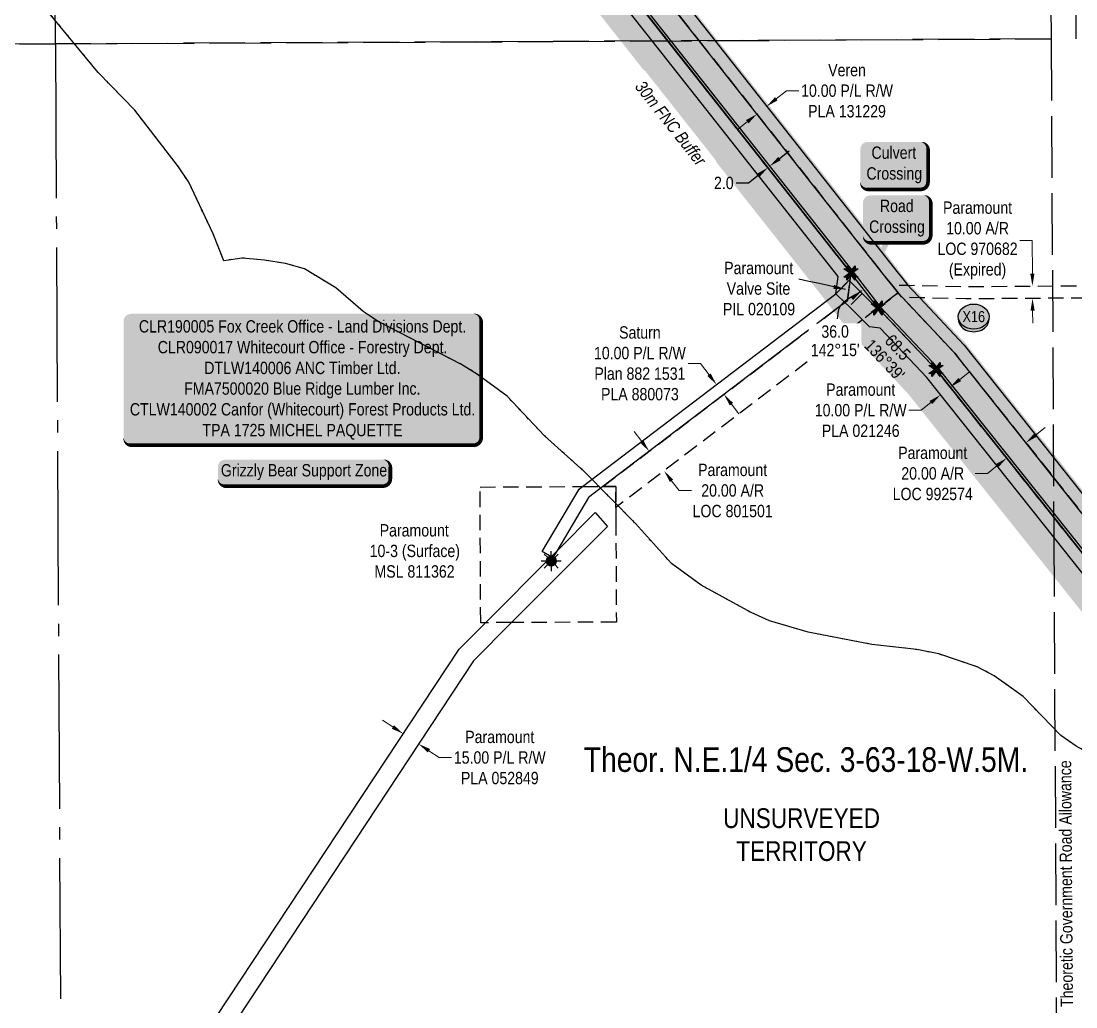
# Model space of a CAD drawing. Extents: x 518691 to 525422, y 6029591 to 6034645.
# Drawn here: x 523650 to 524505, y 6030524 to 6031323 of the extents above; entities that cross this region are included whole.
import ezdxf
from ezdxf.enums import TextEntityAlignment as Align

# ---------------------------------------------------------------- set-up
doc = ezdxf.new("R2010")
doc.units = 0
doc.header["$LTSCALE"] = 5
doc.header["$PDSIZE"] = 0.5
for name, pattern in [('foc-ACCESSROAD', [3.75, 2.5, -1.25]), ('foc-QUARTERLINE', [33, 25, -3, 2, -3]), ('foc-UNSURVEYED', [12.5, 10, -2.5]), ('foc-WHEELTRACKS', [2, 0.4, -1.6])]:
    doc.linetypes.add(name, pattern=pattern)
for name, color, linetype in [('AS-WILDLIFE-BLOCK', 131, 'Continuous'), ('C-RW', 13, 'Continuous'), ('C-SYMBOL', 7, 'Continuous'), ('CG-NOTES', 7, 'Continuous'), ('F-AR', 190, 'foc-ACCESSROAD'), ('F-RW', 190, 'Continuous'), ('F-WS', 190, 'foc-ACCESSROAD'), ('F-WS-S', 190, 'Continuous'), ('L-BD', 7, 'Continuous'), ('L-MON', 1, 'Continuous'), ('L-QSEC', 8, 'foc-QUARTERLINE'), ('L-ROAD-T', 7, 'Continuous'), ('L-UNS-T', 3, 'Continuous'), ('L-USEC', 7, 'foc-UNSURVEYED'), ('P-BUFFER-H 30m', 51, 'Continuous'), ('P-CROSSINGS', 250, 'Continuous'), ('P-FNC BUFFER-T', 40, 'Continuous'), ('P-PROPOSED', 10, 'Continuous'), ('P-PROPOSED-H', 21, 'Continuous'), ('P-TXT', 4, 'Continuous'), ('T-WATER-P3', 160, 'foc-WHEELTRACKS')]:
    doc.layers.add(name, color=color, linetype=linetype)
for name, color, linetype, lineweight in [('C-RW-T', 13, 'Continuous', 9), ('F-AR-T', 190, 'Continuous', 9), ('F-RW-T', 190, 'Continuous', 9), ('F-WS-T', 190, 'Continuous', 9)]:
    doc.layers.add(name, color=color, linetype=linetype, lineweight=lineweight)
doc.styles.add('175L', font='ARIALN.TTF', dxfattribs={"height": 20})
doc.styles.add('80', font='ARIALN.TTF', dxfattribs={"height": 10})
doc.styles.add('80CG', font='ARIALN.TTF', dxfattribs={"height": 10})
doc.styles.add('80L', font='ARIALN.TTF', dxfattribs={"height": 10})
doc.styles.add('80LS', font='ARIALNI.TTF', dxfattribs={"height": 10})
doc.styles.add('Crossing', font='ARIALN.TTF', dxfattribs={"height": 10})
doc.styles.add('foc-LtypeFont', font='ARIALN.TTF', dxfattribs={"height": 7.35})
doc.linetypes.add('foc-TOPO-flowdirection-NOLINE', pattern='A,0,[">",foc-LtypeFont,S=0.3,R=0,X=0,Y=-0.945],-20,[">",foc-LtypeFont,S=0.3,R=0,X=0,Y=-0.945],0', length=20)
doc.dimstyles.new('Compass 5 000', dxfattribs={"dimscale": 5, "dimtxt": 9, "dimasz": 2, "dimexe": 0.2, "dimexo": 0.0625, "dimgap": 0.5, "dimtad": 0, "dimtih": 1, "dimtoh": 1, "dimzin": 0, "dimdsep": 46, "dimtxsty": '80CG', "dimcen": 0.1, "dimse1": 1, "dimse2": 1, "dimclrd": 256, "dimclrt": 256, "dimaunit": 1, "dimadec": 4, "dimazin": 0, "dimtfac": 0.06, "dimtofl": 0, "dimtmove": 0, "dimatfit": 1, "dimfxl": 0.2, "dimtolj": 1, "dimtzin": 0, "dimlwd": -1, "dimarcsym": 0})

# ---------------------------------------------------------------- blocks, each defined once
blk = doc.blocks.new('*D62')
at = {"layer": 'C-RW-T', "transparency": 16777216}
for p, q in [((524262.43, 6031260.11), (524270.69, 6031266.63)), ((524270.69, 6031266.63), (524280.69, 6031266.63)), ((524238.88, 6031241.52), (524231.03, 6031235.32))]:
    blk.add_line(p, q, dxfattribs=at)
for points in [[(524261.39, 6031261.42), (524263.46, 6031258.8), (524254.58, 6031253.91)], [(524237.85, 6031242.83), (524239.91, 6031240.21), (524246.73, 6031247.71)]]:
    blk.add_solid(points, dxfattribs=at)
at = {"layer": 'Defpoints', "color": 0, "transparency": 16777216}
for p in [(524254.58, 6031253.91), (524260.59, 6031246.3), (524252.74, 6031240.1)]:
    blk.add_point(p, dxfattribs=at)
at = {"layer": 'C-RW-T', "transparency": 16777216, "insert": (524319.78, 6031266.63), "char_height": 10, "attachment_point": 5, "style": '80CG'}
blk.add_mtext('\\A1;Veren\\P10.00 P/L R/W\\PPLA 131229', dxfattribs=at)
blk = doc.blocks.new('*D69')
at = {"layer": 'Defpoints', "color": 0, "transparency": 16777216}
for p in [(524228.05, 6031026.67), (524240.15, 6031010.76), (524171.41, 6030958.47)]:
    blk.add_point(p, dxfattribs=at)
at = {"layer": 'F-AR-T', "transparency": 16777216}
for p, q in [((524153.25, 6030982.34), (524147.2, 6030990.3)), ((524177.46, 6030950.51), (524183.52, 6030942.55)), ((524183.52, 6030942.55), (524193.52, 6030942.55))]:
    blk.add_line(p, q, dxfattribs=at)
for points in [[(524154.58, 6030983.35), (524151.92, 6030981.33), (524159.31, 6030974.38)], [(524178.79, 6030951.52), (524176.14, 6030949.5), (524171.41, 6030958.47)]]:
    blk.add_solid(points, dxfattribs=at)
at = {"layer": 'F-AR-T', "transparency": 16777216, "insert": (524227.03, 6030942.55), "char_height": 10, "attachment_point": 5, "style": '80CG'}
blk.add_mtext('\\A1;Paramount\\P20.00 A/R\\PLOC 801501', dxfattribs=at)
blk = doc.blocks.new('*D70')
at = {"layer": 'Defpoints', "color": 0, "transparency": 16777216}
for p in [(524413.82, 6031107.92), (524470.17, 6031108.29), (524413.89, 6031097.98)]:
    blk.add_point(p, dxfattribs=at)
at = {"layer": 'F-AR-T', "transparency": 16777216}
for p, q in [((524469.92, 6031145.36), (524459.92, 6031145.36)), ((524470.1, 6031118.29), (524469.92, 6031145.36)), ((524470.3, 6031088.35), (524470.37, 6031078.35))]:
    blk.add_line(p, q, dxfattribs=at)
for points in [[(524471.77, 6031118.3), (524468.43, 6031118.28), (524470.17, 6031108.29)], [(524471.97, 6031088.37), (524468.63, 6031088.34), (524470.23, 6031098.35)]]:
    blk.add_solid(points, dxfattribs=at)
at = {"layer": 'F-AR-T', "transparency": 16777216, "insert": (524425.65, 6031145.36), "char_height": 10, "attachment_point": 5, "style": '80CG'}
blk.add_mtext('\\A1;Paramount\\P10.00 A/R\\PLOC 970682\\P(Expired)', dxfattribs=at)
blk = doc.blocks.new('*D71')
at = {"layer": 'Defpoints', "color": 0, "transparency": 16777216}
for p in [(524446.66, 6031004.16), (524431.03, 6030991.7), (524449.23, 6030968.85)]:
    blk.add_point(p, dxfattribs=at)
at = {"layer": 'F-AR-T', "transparency": 16777216}
for p, q in [((524472.68, 6030987.55), (524480.5, 6030993.78)), ((524441.41, 6030962.62), (524433.59, 6030956.39)), ((524433.59, 6030956.39), (524423.59, 6030956.39))]:
    blk.add_line(p, q, dxfattribs=at)
for points in [[(524471.65, 6030988.85), (524473.72, 6030986.24), (524464.86, 6030981.31)], [(524440.37, 6030963.93), (524442.45, 6030961.32), (524449.23, 6030968.85)]]:
    blk.add_solid(points, dxfattribs=at)
at = {"layer": 'F-AR-T', "transparency": 16777216, "insert": (524389.3, 6030956.39), "char_height": 10, "attachment_point": 5, "style": '80CG'}
blk.add_mtext('\\A1;Paramount\\P20.00 A/R\\PLOC 992574', dxfattribs=at)
blk = doc.blocks.new('*D85')
at = {"layer": 'Defpoints', "color": 0, "transparency": 16777216}
for p in [(524396.59, 6031034.9), (524388.77, 6031028.67), (524395.6, 6031020.1)]:
    blk.add_point(p, dxfattribs=at)
at = {"layer": 'F-RW-T', "transparency": 16777216}
for p, q in [((524411.24, 6031032.57), (524419.06, 6031038.8)), ((524387.78, 6031013.87), (524379.96, 6031007.63)), ((524379.96, 6031007.63), (524369.96, 6031007.63))]:
    blk.add_line(p, q, dxfattribs=at)
for points in [[(524410.2, 6031033.87), (524412.28, 6031031.26), (524403.42, 6031026.33)], [(524386.74, 6031015.17), (524388.81, 6031012.56), (524395.6, 6031020.1)]]:
    blk.add_solid(points, dxfattribs=at)
at = {"layer": 'F-RW-T', "transparency": 16777216, "insert": (524330.87, 6031007.63), "char_height": 10, "attachment_point": 5, "style": '80CG'}
blk.add_mtext('\\A1;Paramount\\P10.00 P/L R/W\\PPLA 021246', dxfattribs=at)
blk = doc.blocks.new('*D86')
at = {"layer": 'Defpoints', "color": 0, "transparency": 16777216}
for p in [(523951.17, 6030732.23), (523972.38, 6030737.12), (523963.69, 6030723.96)]:
    blk.add_point(p, dxfattribs=at)
at = {"layer": 'F-RW-T', "transparency": 16777216}
for p, q in [((523951.51, 6030750.9), (523943.17, 6030756.41)), ((523980.73, 6030731.61), (523989.07, 6030726.1)), ((523989.07, 6030726.1), (523999.07, 6030726.1))]:
    blk.add_line(p, q, dxfattribs=at)
for points in [[(523952.43, 6030752.29), (523950.6, 6030749.51), (523959.86, 6030745.39)], [(523981.64, 6030733), (523979.81, 6030730.22), (523972.38, 6030737.12)]]:
    blk.add_solid(points, dxfattribs=at)
at = {"layer": 'F-RW-T', "transparency": 16777216, "insert": (524038.16, 6030726.1), "char_height": 10, "attachment_point": 5, "style": '80CG'}
blk.add_mtext('\\A1;Paramount\\P15.00 P/L R/W\\PPLA 052849', dxfattribs=at)
blk = doc.blocks.new('*D87')
at = {"layer": 'Defpoints', "color": 0, "transparency": 16777216}
for p in [(524213.91, 6031028.47), (524186.72, 6031007.8), (524192.77, 6030999.84)]:
    blk.add_point(p, dxfattribs=at)
at = {"layer": 'F-RW-T', "transparency": 16777216}
for p, q in [((524200.88, 6031045.61), (524190.88, 6031045.61)), ((524207.86, 6031036.43), (524200.88, 6031045.61)), ((524226.01, 6031012.56), (524232.07, 6031004.6))]:
    blk.add_line(p, q, dxfattribs=at)
for points in [[(524209.18, 6031037.44), (524206.53, 6031035.42), (524213.91, 6031028.47)], [(524227.34, 6031013.57), (524224.69, 6031011.55), (524219.96, 6031020.52)]]:
    blk.add_solid(points, dxfattribs=at)
at = {"layer": 'F-RW-T', "transparency": 16777216, "insert": (524151.79, 6031045.61), "char_height": 10, "attachment_point": 5, "style": '80CG'}
blk.add_mtext('\\A1;Saturn \\P10.00 P/L R/W\\PPlan 882 1531\\PPLA 880073', dxfattribs=at)
blk = doc.blocks.new('*U56')
h = blk.add_hatch(color=255)
edge = h.paths.add_edge_path()
edge.add_line((-139, -54), (139, -54))
edge.add_arc((139, -48), 6, 270, 360)
edge.add_line((145, -48), (145, 46.5))
edge.add_arc((139, 46.5), 6, 0, 90)
edge.add_line((139, 52.5), (-139, 52.5))
edge.add_arc((-139, 46.5), 6, 90, 180)
edge.add_line((-145, 46.5), (-145, -48))
edge.add_arc((-139, -48), 6, 180, 270)
at = {"color": 44, "flags": 128}
blk.add_lwpolyline([(-139, -54, 3, 3, 0), (139, -54, 3, 3, 0.414214), (145, -48, 3, 3, 0), (145, 46.5, 3, 0, 0.414214), (139, 52.5, 0, 0, 0), (-139, 52.5, 0, 0, 0.414214), (-145, 46.5, 0, 0, 0), (-145, -48, 0, 3, 0.414214)], format="xyseb", close=True, dxfattribs=at)
at = {"color": 44, "style": '80'}
blk.add_attdef('ENTER_TEXT_001', (-35.99, -5), '', height=10, dxfattribs=at)
blk = doc.blocks.new('GAS')
h = blk.add_hatch(color=255)
h.dxf.hatch_style = 1
edge = h.paths.add_edge_path()
edge.add_arc((0, 0), 0.9, 0, 360)
for p, q in [((-0.81, 0), (-1.62, 0)), ((-0.57, 0.57), (-1.14, 1.14)), ((0, 0.81), (0, 1.62)), ((0.57, 0.57), (1.14, 1.14)), ((1.62, 0), (0.81, 0)), ((-0.57, -0.57), (-1.14, -1.14)), ((0, -0.81), (0, -1.62)), ((1.14, -1.14), (0.57, -0.57))]:
    blk.add_line(p, q)
blk.add_circle((0, 0), 0.8)
blk = doc.blocks.new('xing2')
h = blk.add_hatch(color=50)
h.dxf.hatch_style = 1
edge = h.paths.add_edge_path()
edge.add_ellipse((0, 0), major_axis=(-12.5, 0), ratio=0.816297, start_angle=0, end_angle=360)
h = blk.add_hatch(color=250)
h.dxf.hatch_style = 1
edge = h.paths.add_edge_path()
edge.add_ellipse((0, -2.05), major_axis=(-12.5, 0), ratio=0.816297, start_angle=0, end_angle=180)
edge.add_line((12.5, -2.05), (12.5, 0))
edge.add_ellipse((0, 0), major_axis=(-12.5, 0), ratio=0.816297, start_angle=0, end_angle=180, ccw=False)
edge.add_line((-12.5, 0), (-12.5, -2.05))
at = {"color": 250}
blk.add_ellipse((0, 0), major_axis=(-12.5, 0), ratio=0.816297, dxfattribs=at)
blk.add_ellipse((0, -2.05), major_axis=(-12.5, 0), ratio=0.816297, start_param=0, end_param=3.141593, dxfattribs=at)
at = {"color": 250, "style": 'Crossing'}
blk.add_attdef('CROSSING', text='', height=9, dxfattribs=at).set_placement((0.09, 0.02), align=Align.MIDDLE_CENTER)
at = {"color": 250, "style": 'Crossing', "flags": 1}
for tag, p in [('OWNER', (0.09, -12.49)), ('DESCRIPTION', (0.09, -25.77)), ('LOCATION', (0.09, -39.3)), ('DWG_REF', (0.09, -52.84))]:
    blk.add_attdef(tag, text='', height=9, dxfattribs=at).set_placement(p, align=Align.MIDDLE_CENTER)
blk = doc.blocks.new('*U97')
h = blk.add_hatch(color=59)
edge = h.paths.add_edge_path()
edge.add_line((-21.5, -20), (21.5, -20))
edge.add_arc((21.5, -14), 6, 270, 360)
edge.add_line((27.5, -14), (27.5, 12.5))
edge.add_arc((21.5, 12.5), 6, 0, 90)
edge.add_line((21.5, 18.5), (-21.5, 18.5))
edge.add_arc((-21.5, 12.5), 6, 90, 180)
edge.add_line((-27.5, 12.5), (-27.5, -14))
edge.add_arc((-21.5, -14), 6, 180, 270)
at = {"color": 1, "flags": 128}
blk.add_lwpolyline([(-21.5, -20, 3, 3, 0), (21.5, -20, 3, 3, 0.414214), (27.5, -14, 3, 3, 0), (27.5, 12.5, 3, 0, 0.414214), (21.5, 18.5, 0, 0, 0), (-21.5, 18.5, 0, 0, 0.414214), (-27.5, 12.5, 0, 0, 0), (-27.5, -14, 0, 3, 0.414214)], format="xyseb", close=True, dxfattribs=at)
blk.add_lwpolyline([(-24.38, -56.69, 0, 7.5, 0), (0, 0, 0, 0, 0)], format="xyseb", dxfattribs=at)
at = {"color": 1, "style": '80'}
blk.add_attdef('ENTER_TEXT_001', (-35.99, -5), '', height=10, dxfattribs=at)
blk = doc.blocks.new('*U23')
h = blk.add_hatch(color=254)
edge = h.paths.add_edge_path()
edge.add_line((-21.5, -20), (21.5, -20))
edge.add_arc((21.5, -14), 6, 270, 360)
edge.add_line((27.5, -14), (27.5, 12.5))
edge.add_arc((21.5, 12.5), 6, 0, 90)
edge.add_line((21.5, 18.5), (-21.5, 18.5))
edge.add_arc((-21.5, 12.5), 6, 90, 180)
edge.add_line((-27.5, 12.5), (-27.5, -14))
edge.add_arc((-21.5, -14), 6, 180, 270)
at = {"color": 160, "flags": 128}
blk.add_lwpolyline([(-21.5, -20, 3, 3, 0), (21.5, -20, 3, 3, 0.414214), (27.5, -14, 3, 3, 0), (27.5, 12.5, 3, 0, 0.414214), (21.5, 18.5, 0, 0, 0), (-21.5, 18.5, 0, 0, 0.414214), (-27.5, 12.5, 0, 0, 0), (-27.5, -14, 0, 3, 0.414214)], format="xyseb", close=True, dxfattribs=at)
at = {"color": 160, "style": '80'}
blk.add_attdef('ENTER_TEXT_001', (-26.85, -4.92), '', height=10, dxfattribs=at)
blk = doc.blocks.new('TEMP')
h = blk.add_hatch(color=255)
h.dxf.hatch_style = 1
h.paths.add_polyline_path([(0, 0.25), (-0.67, 1.15), (-0.67, 0.67), (-1.15, 0.67), (-0.25, 0), (-1.15, -0.67), (-0.67, -0.67), (-0.67, -1.15), (0, -0.25), (0.67, -1.15), (0.67, -0.67), (1.15, -0.67), (0.25, 0), (1.15, 0.67), (0.67, 0.67), (0.67, 1.15)])
h.paths.add_polyline_path([(0.57, 0.85), (0.57, 0.57), (0.85, 0.57), (0.08, 0), (0.85, -0.57), (0.57, -0.57), (0.57, -0.85), (0, -0.08), (-0.57, -0.85), (-0.57, -0.57), (-0.85, -0.57), (-0.08, 0), (-0.85, 0.57), (-0.57, 0.57), (-0.57, 0.85), (0, 0.08)], flags=16)
h = blk.add_hatch(color=1)
h.dxf.hatch_style = 1
h.paths.add_polyline_path([(0, 0.08), (-0.57, 0.85), (-0.57, 0.57), (-0.85, 0.57), (-0.08, 0), (-0.85, -0.57), (-0.57, -0.57), (-0.57, -0.85), (0, -0.08), (0.57, -0.85), (0.57, -0.57), (0.85, -0.57), (0.08, 0), (0.85, 0.57), (0.57, 0.57), (0.57, 0.85)])
at = {"color": 1}
for p, q in [((-0.08, 0), (0.08, 0)), ((0, 0.08), (0, -0.08))]:
    blk.add_line(p, q, dxfattribs=at)
at = {"color": 255, "flags": 128}
blk.add_lwpolyline([(-0.25, 0), (-1.15, 0.67), (-0.67, 0.67), (-0.67, 1.15), (0, 0.25), (0.67, 1.15), (0.67, 0.67), (1.15, 0.67), (0.25, 0), (1.15, -0.67), (0.67, -0.67), (0.67, -1.15), (0, -0.25), (-0.67, -1.15), (-0.67, -0.67), (-1.15, -0.67)], close=True, dxfattribs=at)
at = {"color": 1, "flags": 128}
blk.add_lwpolyline([(-0.08, 0), (-0.85, 0.57), (-0.57, 0.57), (-0.57, 0.85), (0, 0.08), (0.57, 0.85), (0.57, 0.57), (0.85, 0.57), (0.08, 0), (0.85, -0.57), (0.57, -0.57), (0.57, -0.85), (0, -0.08), (-0.57, -0.85), (-0.57, -0.57), (-0.85, -0.57)], close=True, dxfattribs=at)
blk = doc.blocks.new('*D111')
at = {"layer": 'Defpoints', "color": 0, "transparency": 16777216}
for p in [(524250.82, 6031210.26), (524252.39, 6031211.5), (524255.58, 6031204.23)]:
    blk.add_point(p, dxfattribs=at)
at = {"layer": 'P-TXT', "transparency": 16777216}
for p, q in [((524265, 6031211.67), (524272.85, 6031217.87)), ((524247.74, 6031198.03), (524239.89, 6031191.83)), ((524239.89, 6031191.83), (524229.89, 6031191.83))]:
    blk.add_line(p, q, dxfattribs=at)
for points in [[(524263.97, 6031212.98), (524266.03, 6031210.36), (524257.15, 6031205.47)], [(524246.7, 6031199.34), (524248.77, 6031196.72), (524255.58, 6031204.23)]]:
    blk.add_solid(points, dxfattribs=at)
at = {"layer": 'P-TXT', "transparency": 16777216, "insert": (524219.87, 6031191.83), "char_height": 10, "attachment_point": 5, "style": '80CG'}
blk.add_mtext('\\A1;2.0', dxfattribs=at)
blk = doc.blocks.new('*U124')
h = blk.add_hatch(color=255)
edge = h.paths.add_edge_path()
edge.add_line((-64, -11.5), (64, -11.5))
edge.add_arc((64, -5.5), 6, 270, 360)
edge.add_line((70, -5.5), (70, 4))
edge.add_arc((64, 4), 6, 0, 90)
edge.add_line((64, 10), (-64, 10))
edge.add_arc((-64, 4), 6, 90, 180)
edge.add_line((-70, 4), (-70, -5.5))
edge.add_arc((-64, -5.5), 6, 180, 270)
at = {"color": 131, "flags": 128}
blk.add_lwpolyline([(-64, -11.5, 3, 3, 0), (64, -11.5, 3, 3, 0.414214), (70, -5.5, 3, 3, 0), (70, 4, 3, 0, 0.414214), (64, 10, 0, 0, 0), (-64, 10, 0, 0, 0.414214), (-70, 4, 0, 0, 0), (-70, -5.5, 0, 3, 0.414214)], format="xyseb", close=True, dxfattribs=at)
at = {"color": 131, "style": '80'}
blk.add_attdef('ENTER_TEXT_001', (-35.99, -5), '', height=10, dxfattribs=at)

msp = doc.modelspace()

# ---------------------------------------------------------------- hatches: boundary and pattern name
at = {"layer": 'P-BUFFER-H 30m'}
h = msp.add_hatch(color=256, dxfattribs=at)
h.dxf.hatch_style = 1
edge = h.paths.add_edge_path()
edge.add_line((522844.747, 6032942.539), (522843.567, 6032944.15))
edge.add_line((522843.567, 6032944.15), (522353.986, 6033612.885))
edge.add_line((522353.986, 6033612.885), (522281.043, 6033712.516))
edge.add_arc((522305.237, 6033730.229), 29.984, 216.106155, 216.209042, ccw=False)
edge.add_line((522281.011, 6033712.56), (522006.108, 6034089.462))
edge.add_line((522006.108, 6034089.462), (521945.102, 6034102.892))
edge.add_arc((521951.549, 6034132.176), 29.984, 217.588402, 257.584128, ccw=False)
edge.add_line((521927.789, 6034113.885), (521926.783, 6034115.192))
edge.add_line((521926.783, 6034115.192), (521355.316, 6033701.106))
edge.add_line((521355.316, 6033701.106), (521282.978, 6033648.693))
edge.add_line((521282.978, 6033648.693), (521220.863, 6033603.423))
edge.add_arc((521203.202, 6033627.655), 29.984, 180.271517, 306.08468, ccw=False)
edge.add_line((521173.218, 6033627.513), (521173.206, 6033629.979))
edge.add_arc((521203.191, 6033630.121), 29.984, 126.08468, 180.271517, ccw=False)
edge.add_line((521185.53, 6033654.353), (521246.516, 6033698.799))
edge.add_arc((521264.176, 6033674.568), 29.984, 125.92532, 126.08468, ccw=False)
edge.add_line((521246.583, 6033698.849), (521318.957, 6033751.287))
edge.add_line((521318.957, 6033751.287), (521915.582, 6034183.603))
edge.add_arc((521933.176, 6034159.322), 29.984, 37.588402, 125.927139, ccw=False)
edge.add_line((521956.936, 6034177.612), (521969.794, 6034160.909))
edge.add_line((521969.794, 6034160.909), (522031.259, 6034147.377))
edge.add_arc((522024.812, 6034118.094), 29.984, 36.106155, 77.584128, ccw=False)
edge.add_line((522049.038, 6034135.764), (522331.061, 6033749.1))
edge.add_line((522331.061, 6033749.1), (522403.987, 6033649.492))
edge.add_line((522403.987, 6033649.492), (522894.864, 6032978.987))
edge.add_line((522894.864, 6032978.987), (523031.754, 6032792.003))
edge.add_line((523031.754, 6032792.003), (523255.287, 6032490.823))
edge.add_arc((523231.209, 6032472.953), 29.984, 36.347782, 36.582397, ccw=False)
edge.add_line((523255.36, 6032490.724), (523327.669, 6032392.459))
edge.add_line((523327.669, 6032392.459), (523698.84, 6031887.466))
edge.add_line((523698.84, 6031887.466), (523760.357, 6031872.476))
edge.add_arc((523753.259, 6031843.344), 29.984, 38.307171, 76.305951, ccw=False)
edge.add_line((523776.788, 6031861.931), (524348.048, 6031138.776))
edge.add_arc((524324.519, 6031120.189), 29.984, 37.74167, 38.307171, ccw=False)
edge.add_line((524348.23, 6031138.543), (524369.315, 6031111.303))
edge.add_line((524369.315, 6031111.303), (524415.298, 6031062.576))
edge.add_arc((524393.49, 6031041.996), 29.984, 38.556384, 43.339832, ccw=False)
edge.add_line((524416.938, 6031060.685), (525097.242, 6030207.151))
edge.add_arc((525073.794, 6030188.462), 29.984, 29.646613, 38.556384, ccw=False)
edge.add_line((525099.853, 6030203.294), (525136.421, 6030139.045))
edge.add_arc((525110.362, 6030124.214), 29.984, -51.087541, 29.646613, ccw=False)
edge.add_line((525129.196, 6030100.882), (525076.58, 6030058.408))
edge.add_arc((525057.746, 6030081.739), 29.984, 218.912459, 308.912459, ccw=False)
edge.add_line((525034.415, 6030062.905), (525033.159, 6030064.461))
edge.add_arc((525056.491, 6030083.295), 29.984, 128.912459, 218.912459, ccw=False)
edge.add_line((525037.656, 6030106.626), (525069.116, 6030132.022))
edge.add_line((525069.116, 6030132.022), (525047.23, 6030170.476))
edge.add_line((525047.23, 6030170.476), (524369.312, 6031021.017))
edge.add_line((524369.312, 6031021.017), (524323.173, 6031069.91))
edge.add_arc((524344.981, 6031090.489), 29.984, 217.74167, 223.339832, ccw=False)
edge.add_line((524321.269, 6031072.136), (524299.324, 6031100.487))
edge.add_line((524299.324, 6031100.487), (523734.988, 6031814.877))
edge.add_line((523734.988, 6031814.877), (523672.863, 6031830.014))
edge.add_arc((523679.961, 6031859.146), 29.984, 216.315971, 256.305951, ccw=False)
edge.add_line((523655.801, 6031841.388), (523277.748, 6032355.745))
edge.add_line((523277.748, 6032355.745), (523205.486, 6032453.946))
edge.add_line((523205.486, 6032453.946), (522981.931, 6032755.156))
edge.add_arc((523006.009, 6032773.026), 29.984, 216.207959, 216.5824, ccw=False)
edge.add_line((522981.815, 6032755.313), (522844.747, 6032942.539))
at = {"layer": 'P-PROPOSED-H'}
h = msp.add_hatch(color=256, dxfattribs=at)
h.dxf.hatch_style = 1
h.paths.add_polyline_path([(522868.939, 6032960.253), (522867.758, 6032961.866), (522378.18, 6033630.598), (522305.237, 6033730.229), (522023.643, 6034116.304), (521951.549, 6034132.176), (521932.776, 6034156.563), (521337.723, 6033725.386), (521265.352, 6033672.95), (521203.202, 6033627.655), (521203.191, 6033630.121), (521264.176, 6033674.568), (521336.549, 6033727.006), (521933.176, 6034159.322), (521952.69, 6034133.972), (522024.812, 6034118.094), (522306.852, 6033731.409), (522379.794, 6033631.779), (522870.67, 6032961.274), (523007.618, 6032774.212), (523231.209, 6032472.953), (523303.518, 6032374.688), (523681.141, 6031860.916), (523753.259, 6031843.344), (524324.519, 6031120.189), (524346.501, 6031091.79), (524393.49, 6031041.996), (525073.794, 6030188.462), (525110.362, 6030124.214), (525057.746, 6030081.739), (525056.491, 6030083.295), (525107.784, 6030124.702), (525072.134, 6030187.338), (524391.979, 6031040.685), (524344.981, 6031090.489), (524322.945, 6031118.958), (523752.117, 6031841.565), (523679.961, 6031859.146), (523301.908, 6032373.503), (523229.6, 6032471.767), (523006.009, 6032773.026)])

# ---------------------------------------------------------------- linework, layer by layer
at = {"layer": 'C-RW'}
for points in [[(524843.324, 6030506.248), (524517.601, 6030915.107), (524487.235, 6030953.225), (524407.126, 6031053.778), (524364.736, 6031099.029), (524361.206, 6031102.796), (524356.127, 6031109.225), (524353.428, 6031112.579), (524199.78, 6031307.176), (523951.557, 6031621.547), (523945.756, 6031628.894), (523863.118, 6031733.565), (523861.996, 6031734.986), (523764.099, 6031858.993), (523692.234, 6031876.484), (523674.58, 6031900.49), (523522.029, 6032107.935)], [(523534.399, 6032107.998), (523674.491, 6031917.497), (523698.136, 6031885.343), (523769.814, 6031867.897), (523957.369, 6031630.328), (523963.169, 6031622.982), (524212.474, 6031307.239), (524361.248, 6031118.815), (524363.948, 6031115.462), (524368.794, 6031109.328), (524369.152, 6031108.945), (524372.036, 6031105.867), (524378.722, 6031098.73), (524414.701, 6031060.324), (524487.147, 6030969.389), (524517.513, 6030931.271), (524856.062, 6030506.311)]]:
    msp.add_lwpolyline(points, dxfattribs=at)
at = {"layer": 'F-AR'}
for points in [[(523951.557, 6031621.547), (524199.78, 6031307.176), (524353.428, 6031112.579), (524356.127, 6031109.225), (524361.206, 6031102.796), (524344.981, 6031090.489), (524344.363, 6031090.019), (524332.32, 6031080.859), (524332.32, 6031080.859), (524132.258, 6030928.692), (524132.179, 6030945.916), (524121.794, 6030945.868), (524317.99, 6031095.065), (524320.17, 6031096.723), (524322.094, 6031112.14), (524322.945, 6031118.958), (524174.356, 6031307.047), (523928.185, 6031618.661)], [(524818.046, 6030506.121), (524517.777, 6030882.856), (524487.41, 6030920.954), (524391.979, 6031040.685), (524346.116, 6031089.277), (524344.981, 6031090.489), (524361.206, 6031102.796), (524364.736, 6031099.029), (524407.126, 6031053.778), (524487.235, 6030953.225), (524517.601, 6030915.107), (524843.324, 6030506.248)]]:
    msp.add_lwpolyline(points, dxfattribs=at)
at = {"layer": 'F-AR', "flags": 128}
msp.add_lwpolyline([(525414.169, 6031104.561), (525314.171, 6031103.897), (525089.521, 6031102.391), (525039.488, 6031102.057), (525023.612, 6031101.952), (524969.49, 6031101.591), (524516.604, 6031098.6), (524486.446, 6031098.399), (524416.123, 6031097.932), (524378.722, 6031098.73), (524364.736, 6031099.029), (524361.206, 6031102.796), (524356.127, 6031109.225), (524369.152, 6031108.945), (524416.198, 6031107.935), (524486.392, 6031108.402), (524516.55, 6031108.602), (524969.384, 6031111.596), (525027.032, 6031111.979), (525042.907, 6031112.085), (525089.414, 6031112.396), (525314.115, 6031113.9), (525414.113, 6031114.564)], dxfattribs=at)
at = {"layer": 'F-RW'}
for points in [[(523928.185, 6031618.661), (524174.356, 6031307.047), (524322.945, 6031118.958), (524322.094, 6031112.14), (524320.17, 6031096.723), (524317.99, 6031095.065), (524121.794, 6030945.868), (524110.115, 6030936.987), (524084.334, 6030893.449), (524081.194, 6030888.145), (524079.845, 6030888.944), (524072.593, 6030893.238), (524102.508, 6030943.757), (524105.183, 6030945.792), (524310.773, 6031102.133), (524312.509, 6031116.046), (524161.67, 6031306.983), (523916.58, 6031617.228)], [(524805.316, 6030506.058), (524517.864, 6030866.702), (524487.498, 6030904.799), (524384.405, 6031034.139), (524346.636, 6031074.087), (524338.032, 6031075.175), (524332.32, 6031080.859), (524321.492, 6031091.634), (524317.99, 6031095.065), (524310.773, 6031102.133), (524321.373, 6031112.853), (524322.094, 6031112.14), (524332.041, 6031102.303), (524344.363, 6031090.019), (524344.962, 6031089.423), (524346.116, 6031089.277), (524391.979, 6031040.685), (524487.41, 6030920.954), (524517.777, 6030882.854), (524818.046, 6030506.122)], [(523732.212, 6030400.696), (523798.47, 6030501.018), (524005.212, 6030814.058), (524026.517, 6030835.435), (524079.845, 6030888.944), (524084.334, 6030893.449), (524115.517, 6030924.738), (524125.424, 6030913.427), (524047.784, 6030835.526), (524016.903, 6030804.543), (523816.532, 6030501.107), (523750.286, 6030400.786)]]:
    msp.add_lwpolyline(points, dxfattribs=at)
at = {"layer": 'F-WS'}
for points in [[(524332.041, 6031102.303), (524321.492, 6031091.634), (524317.99, 6031095.065), (524310.773, 6031102.133), (524321.373, 6031112.853), (524322.094, 6031112.14), (524332.041, 6031102.303)], [(524132.304, 6030918.675), (524132.685, 6030835.916), (524049.711, 6030835.534), (524049.158, 6030835.532), (524047.784, 6030835.526), (524028.47, 6030835.447), (524026.517, 6030835.435), (524022.684, 6030835.411), (524022.18, 6030945.409), (524105.183, 6030945.792), (524121.794, 6030945.868), (524132.178, 6030945.916), (524132.258, 6030928.692), (524132.304, 6030918.675)]]:
    msp.add_lwpolyline(points, close=True, dxfattribs=at)
at = {"layer": 'L-QSEC'}
for q in [(523673.695, 6032068.707), (523681.779, 6030530.443)]:
    msp.add_line((523677.714, 6031304.573), q, dxfattribs=at)
at = {"layer": 'L-USEC'}
for p, q in [((524483.119, 6031710.691), (524485.303, 6031308.623)), ((524503.225, 6031710.8), (524505.409, 6031308.733)), ((523677.714, 6031304.573), (523273.912, 6031302.548)), ((523273.912, 6031302.548), (523677.714, 6031304.573)), ((524081.508, 6031306.599), (523677.714, 6031304.573)), ((523677.714, 6031304.573), (524081.508, 6031306.599)), ((524485.303, 6031308.623), (524081.508, 6031306.599)), ((524081.508, 6031306.599), (524485.303, 6031308.623)), ((524485.303, 6031308.623), (524487.488, 6030906.558)), ((524487.488, 6030906.558), (524489.673, 6030504.492))]:
    msp.add_line(p, q, dxfattribs=at)
at = {"layer": 'T-WATER-P3', "flags": 128}
msp.add_lwpolyline([(524778.068, 6030697.057), (524765.141, 6030704.082), (524718.922, 6030719.468), (524702.242, 6030722.841), (524662.911, 6030721.989), (524618.116, 6030705.794), (524599.795, 6030704.131), (524562.71, 6030709.093), (524532.018, 6030720.81), (524505.725, 6030735.33), (524493.272, 6030743.969), (524462.723, 6030775.616), (524439.016, 6030792.408), (524425.422, 6030799.67), (524394.121, 6030810.071), (524376.485, 6030813.628), (524339.938, 6030817.867), (524288.168, 6030827.695), (524256.985, 6030836.953), (524242.005, 6030843.561), (524201.571, 6030865.767), (524177.39, 6030883.4), (524148.108, 6030915.943), (524106.617, 6030957.963), (524074.374, 6030986.978), (524044.014, 6031018.985), (524020.13, 6031036.738), (524007.196, 6031044.777), (523939.496, 6031079.526), (523927.466, 6031087.743), (523905.272, 6031106.749), (523879.883, 6031122.166), (523864.467, 6031126.555), (523847.307, 6031129.268), (523829.302, 6031130.966), (523814.343, 6031128.791), (523805.612, 6031150.76), (523785.852, 6031192.448), (523777.623, 6031204.969), (523742.034, 6031250.987), (523712.443, 6031281.549), (523671.467, 6031331.204)], dxfattribs=at)

# ---------------------------------------------------------------- block references
ref = msp.add_blockref('*U23', (524357.99, 6031206.651), dxfattribs=dict(xscale=0.9994769999999975, yscale=0.9994769999999975, zscale=0.9994769999999975))
ref.add_attrib('ENTER_TEXT_001', 'Culvert', (524339.619, 6031211.452), dxfattribs={"color": 160, "height": 9.9948, "style": '80'})
ref.add_attrib('ENTER_TEXT_002', 'Crossing', (524335.525, 6031194.616), dxfattribs={"color": 160, "height": 9.9948, "style": '80'})
ref = msp.add_blockref('*U56', (523878.003, 6031033.301))
ref.add_attrib('ENTER_TEXT_001', 'CLR190005 Fox Creek Office - Land Divisions Dept.', (523745.459, 6031070.643), dxfattribs={"color": 44, "height": 10, "style": '80'})
ref.add_attrib('ENTER_TEXT_002', 'CLR090017 Whitecourt Office - Forestry Dept.', (523760.745, 6031053.799), dxfattribs={"color": 44, "height": 10, "style": '80'})
ref.add_attrib('ENTER_TEXT_003', 'DTLW140006 ANC Timber Ltd.', (523798.484, 6031036.955), dxfattribs={"color": 44, "height": 10, "style": '80'})
ref.add_attrib('ENTER_TEXT_004', 'FMA7500020 Blue Ridge Lumber Inc.', (523782.171, 6031020.248), dxfattribs={"color": 44, "height": 10, "style": '80'})
ref.add_attrib('ENTER_TEXT_005', 'CTLW140002 Canfor (Whitecourt) Forest Products Ltd.', (523738.143, 6031003.404), dxfattribs={"color": 44, "height": 10, "style": '80'})
ref.add_attrib('ENTER_TEXT_006', 'TPA 1725 MICHEL PAQUETTE', (523797, 6030986.56), dxfattribs={"color": 44, "height": 10, "style": '80'})
at = {"layer": 'AS-WILDLIFE-BLOCK', "color": 2}
ref = msp.add_blockref('*U124', (523879.454, 6030957.625), dxfattribs=dict(at, xscale=0.9989662672890001, yscale=0.9989662672890001, zscale=0.9989662672890001))
ref.add_attrib('ENTER_TEXT_001', 'Grizzly Bear Support Zone', (523811.959, 6030954.01), dxfattribs={"layer": '0', "color": 131, "height": 9.98966, "style": '80'})
at = {"layer": 'CG-NOTES'}
ref = msp.add_blockref('*U97', (524360.18, 6031163.407), dxfattribs=dict(at, xscale=0.9994769999999975, yscale=0.9994769999999975, zscale=0.9994769999999975))
ref.add_attrib('ENTER_TEXT_001', 'Road', (524346.477, 6031168.297), dxfattribs={"layer": '0', "color": 1, "height": 9.9948, "style": '80'})
ref.add_attrib('ENTER_TEXT_002', 'Crossing', (524337.716, 6031151.461), dxfattribs={"layer": '0', "color": 1, "height": 9.9948, "style": '80'})
at = {"layer": 'F-WS-S', "xscale": 5.000000000000016, "yscale": 5.000000000000016, "zscale": 5.000000000000016}
msp.add_blockref('GAS', (524079.914, 6030885.388), dxfattribs=at)
at = {"layer": 'L-MON', "xscale": 4.997399999999995, "yscale": 4.997399999999995, "zscale": 4.997399999999995}
for p in [(524322.945, 6031118.958), (524344.981, 6031090.489), (524391.979, 6031040.685)]:
    msp.add_blockref('TEMP', p, dxfattribs=at)
at = {"layer": 'P-CROSSINGS', "color": 5, "xscale": 0.9994743700000347, "yscale": 0.9994743700000347, "zscale": 0.9994743700000347}
msp.add_blockref('xing2', (524422.509, 6031083.54), dxfattribs=at).add_auto_attribs({'CROSSING': 'X16'})

# ---------------------------------------------------------------- texts
at = {"layer": 'F-WS-T', "char_height": 10, "attachment_point": 1, "style": '80L'}
for s, width, insert in [('\\pi1.5507;Paramount\\P\\pi3.58;Valve Site\\P\\pi0.48997;PIL 020109', 58.19004, (524218.617, 6031127.962)), ('\\pi43.199;Paramount\\P\\pi35.095;10-3 (Surface)\\P\\pi38.99;MSL 811362', 141.48641, (523897.553, 6030915.31))]:
    msp.add_mtext_dynamic_manual_height_columns(s, width=width, gutter_width=50, heights=[0], dxfattribs=dict(at, insert=insert))
at = {"layer": 'L-BD', "style": '80L'}
msp.add_text("136°39'", height=9.9948, rotation=313.3398, dxfattribs=at).set_placement((524350.307, 6031048.438), align=Align.MIDDLE)
at = {"layer": 'L-BD', "insert": (524364.594, 6031062.08), "char_height": 9.9948, "width": 22.71911, "attachment_point": 2, "rotation": 313.3398, "style": '80L', "bg_fill": 1, "box_fill_scale": 1.15, "bg_fill_color": 51, "bg_fill_transparency": 0}
msp.add_mtext('68.5', dxfattribs=at)
at = {"layer": 'L-ROAD-T', "style": '80L'}
msp.add_text('Theoretic Government Road Allowance', height=10, rotation=90.454514, dxfattribs=at).set_placement((524497.323, 6030623.876), align=Align.MIDDLE_CENTER)

# ---------------------------------------------------------------- dimensions: what is measured, and where the dimension line sits
at = {"layer": 'C-RW-T'}
dim = msp.add_linear_dim(base=(524254.579, 6031253.913), p1=(524252.739, 6031240.101), p2=(524260.59, 6031246.3), angle=38.293704, text='Veren\\P10.00 P/L R/W\\PPLA 131229', dimstyle='Compass 5 000', dxfattribs=at)
dim.commit()
dim.dimension.update_dxf_attribs({"geometry": '*D62', "text_midpoint": (524319.778, 6031266.635), "dimtype": 161})
at = {"layer": 'F-AR-T'}
for base, p1, p2, angle, text, picture, middle in [((524470.166, 6031108.294), (524413.889, 6031097.98), (524413.823, 6031107.919), 90.380881, 'Paramount\\P10.00 A/R\\PLOC 970682\\P(Expired)', '*D70', (524425.65, 6031145.359)), ((524171.408, 6030958.47), (524228.048, 6031026.669), (524240.151, 6031010.756), 307.256431, 'Paramount\\P20.00 A/R\\PLOC 801501', '*D69', (524227.029, 6030942.552)), ((524449.231, 6030968.855), (524446.659, 6031004.156), (524431.026, 6030991.695), 218.556426, 'Paramount\\P20.00 A/R\\PLOC 992574', '*D71', (524389.301, 6030956.389))]:
    dim = msp.add_linear_dim(base=base, p1=p1, p2=p2, angle=angle, text=text, dimstyle='Compass 5 000', dxfattribs=at)
    dim.commit()
    dim.dimension.update_dxf_attribs({"geometry": picture, "text_midpoint": middle, "dimtype": 161})
at = {"layer": 'F-RW-T'}
for base, p1, p2, angle, text, picture, middle in [((524213.91, 6031028.473), (524192.768, 6030999.84), (524186.718, 6031007.795), 127.25114, 'Saturn \\P10.00 P/L R/W\\PPlan 882 1531\\PPLA 880073', '*D87', (524151.793, 6031045.61)), ((523972.381, 6030737.12), (523951.172, 6030732.232), (523963.694, 6030723.964), 326.561531, 'Paramount\\P15.00 P/L R/W\\PPLA 052849', '*D86', (524038.157, 6030726.099))]:
    dim = msp.add_linear_dim(base=base, p1=p1, p2=p2, angle=angle, text=text, dimstyle='Compass 5 000', dxfattribs=at)
    dim.commit()
    dim.dimension.update_dxf_attribs({"geometry": picture, "text_midpoint": middle, "dimtype": 161})

# ---------------------------------------------------------------- leaders
at = {"layer": 'F-WS-T', "path_type": 1}
msp.add_leader([(524318.662, 6031105.552), (524280.596, 6031113.941)], dimstyle='Compass 5 000', override={"dimgap": 0.5, "dimtad": 0}, dxfattribs=at)

# ---------------------------------------------------------------- next in the draw order: texts
at = {"layer": 'C-SYMBOL', "color": 3, "insert": (524286.488, 6030734.502), "char_height": 20, "width": 360.38199, "attachment_point": 2, "style": '175L', "bg_fill": 3, "box_fill_scale": 1.5, "bg_fill_color": 256, "bg_fill_transparency": 0}
msp.add_mtext('Theor. N.E.1/4 Sec. 3-63-18-W.5M.', dxfattribs=at)
at = {"layer": 'L-UNS-T', "color": 3, "insert": (524282.911, 6030663.529), "char_height": 16, "attachment_point": 5, "style": '80L', "bg_fill": 3, "box_fill_scale": 1.5, "bg_fill_color": 256, "bg_fill_transparency": 0}
msp.add_mtext_dynamic_manual_height_columns('UNSURVEYED TERRITORY', width=126.41375, gutter_width=47.5, heights=[0], dxfattribs=at)

# ---------------------------------------------------------------- next in the draw order: linework, layer by layer
at = {"layer": 'T-WATER-P3', "linetype": 'foc-TOPO-flowdirection-NOLINE', "flags": 128}
msp.add_lwpolyline([(524778.068, 6030697.057), (524765.141, 6030704.082), (524718.922, 6030719.468), (524702.242, 6030722.841), (524662.911, 6030721.989), (524618.116, 6030705.794), (524599.795, 6030704.131), (524562.71, 6030709.093), (524532.018, 6030720.81), (524505.725, 6030735.33), (524493.272, 6030743.969), (524462.723, 6030775.616), (524439.016, 6030792.408), (524425.422, 6030799.67), (524394.121, 6030810.071), (524376.485, 6030813.628), (524339.938, 6030817.867), (524288.168, 6030827.695), (524256.985, 6030836.953), (524242.005, 6030843.561), (524201.571, 6030865.767), (524177.39, 6030883.4), (524148.108, 6030915.943), (524106.617, 6030957.963), (524074.374, 6030986.978), (524044.014, 6031018.985), (524020.13, 6031036.738), (524007.196, 6031044.777), (523939.496, 6031079.526), (523927.466, 6031087.743), (523905.272, 6031106.749), (523879.883, 6031122.166), (523864.467, 6031126.555), (523847.307, 6031129.268), (523829.302, 6031130.966), (523814.343, 6031128.791), (523805.612, 6031150.76), (523785.852, 6031192.448), (523777.623, 6031204.969), (523742.034, 6031250.987), (523712.443, 6031281.549), (523671.467, 6031331.204)], dxfattribs=at)

# ---------------------------------------------------------------- next in the draw order: texts
at = {"layer": 'P-FNC BUFFER-T', "insert": (524154.864, 6031276.182), "char_height": 9.99474, "attachment_point": 1, "rotation": 308.294021, "style": '80LS', "bg_fill": 2}
msp.add_mtext_dynamic_manual_height_columns('\\pi0.38526;30m FNC Buffer', width=83.85098, gutter_width=49.947, heights=[0], dxfattribs=at)

# ---------------------------------------------------------------- next in the draw order: linework, layer by layer
at = {"layer": 'P-PROPOSED'}
msp.add_lwpolyline([(523303.518, 6032374.688), (523681.141, 6031860.916), (523753.259, 6031843.344), (524324.519, 6031120.189), (524346.501, 6031091.79), (524393.49, 6031041.996), (525073.794, 6030188.462), (525110.362, 6030124.214), (525057.746, 6030081.739), (525056.491, 6030083.295), (525107.784, 6030124.702), (525072.134, 6030187.338), (524391.979, 6031040.685), (524344.981, 6031090.489), (524322.945, 6031118.958), (523752.117, 6031841.565), (523679.961, 6031859.146), (523301.908, 6032373.503)], dxfattribs=at)

# ---------------------------------------------------------------- next in the draw order: dimensions: what is measured, and where the dimension line sits
at = {"layer": 'P-TXT', "color": 6}
dim = msp.add_aligned_dim(p1=(524252.39, 6031211.498), p2=(524250.821, 6031210.258), distance=7.683, text='2.0', dimstyle='Compass 5 000', dxfattribs=at)
dim.commit()
dim.dimension.update_dxf_attribs({"geometry": '*D111', "text_midpoint": (524219.869, 6031191.832)})

# ---------------------------------------------------------------- next in the draw order: texts
at = {"layer": 'L-BD', "insert": (524310.114, 6031076.474), "char_height": 9.9948, "width": 39.67293, "attachment_point": 2, "rotation": 0.31245, "line_spacing_factor": 0.9, "style": '80L', "bg_fill": 3, "box_fill_scale": 1.15, "bg_fill_color": 256, "bg_fill_true_color": 256, "bg_fill_transparency": 0}
msp.add_mtext("36.0 142°15'", dxfattribs=at)

# ---------------------------------------------------------------- next in the draw order: dimensions: what is measured, and where the dimension line sits
at = {"layer": 'F-RW-T'}
dim = msp.add_linear_dim(base=(524395.596, 6031020.1), p1=(524396.588, 6031034.903), p2=(524388.766, 6031028.669), angle=218.557169, text='Paramount\\P10.00 P/L R/W\\PPLA 021246', dimstyle='Compass 5 000', dxfattribs=at)
dim.commit()
dim.dimension.update_dxf_attribs({"geometry": '*D85', "text_midpoint": (524330.87, 6031007.634), "dimtype": 161})

# ---------------------------------------------------------------- next in the draw order: leaders
at = {"layer": 'L-BD', "color": 6, "path_type": 1}
msp.add_leader([(524331.564, 6031104.375), (524313.169, 6031090.013), (524311.828, 6031081.779)], dimstyle='Compass 5 000', override={"dimgap": 0.5, "dimtad": 0}, dxfattribs=at)

doc.saveas('drawing.dxf')
